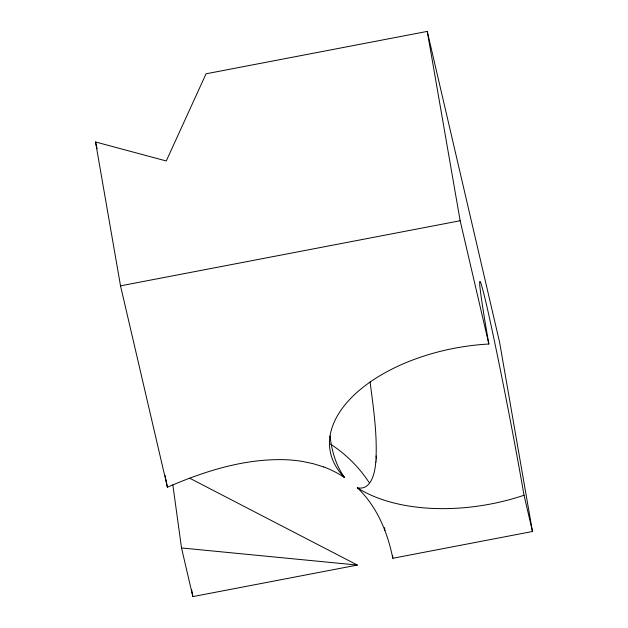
<?xml version="1.0" encoding="UTF-8"?>
<svg xmlns="http://www.w3.org/2000/svg" width="628" height="628" viewBox="0 0 628 628"><rect width="100%" height="100%" fill="white"/><g stroke="black" fill="none" stroke-linecap="round" stroke-linejoin="round"><path stroke-width="0.94" d="M375.921 460.096C377.365 433.893 373.37 407.776 370.073 381.848M375.772 461.925C375.065 472.185 371.391 490.853 357.356 487.775C376.871 506.309 387.625 532.246 392.798 558.276L532.473 531.5L499.566 342.158L427.252 31.4L206.039 73.798L166.271 160.964L95.527 141.967L120.529 285.842L167.393 487.234C204.508 471.157 244.323 458.479 285.206 459.704A97.654 53.984 -9.9 0 1 302.327 461.407L313.239 463.7L323.695 466.965M120.529 285.842L460.159 220.742L488.851 344.018A144.487 79.866 -9.9 0 0 355.299 393.897A144.487 79.866 -9.9 0 0 344.639 477.586C335.831 465.521 331.717 450.653 330.014 435.981M172.833 484.887L181.523 547.961L192.843 596.6L357.371 565.067L189.727 478.222M181.523 547.961L357.371 565.067M330.587 444.169C345.84 454.107 359.043 467.185 369.052 482.398M488.851 344.018A140.279 3.658 79.1 0 1 486.425 304.454A140.279 3.658 79.1 0 1 524.035 495.241L532.473 531.5M95.527 141.967L97.081 148.648M165.219 475.545L165.556 477.351M165.886 479.148L167.393 487.234M427.252 31.4L460.159 220.742M191.673 589.849L192.843 596.6M376.164 455.975L376.502 458.887M384.564 527.646L384.901 530.55M392.633 555.411L392.798 558.276M524.035 495.241A144.487 79.866 -9.9 0 1 357.356 487.775M323.765 466.918A134.745 74.481 -9.9 0 1 344.568 477.625M376.101 460.245A56.442 23.574 83.6 0 1 375.944 462.09"/></g></svg>
